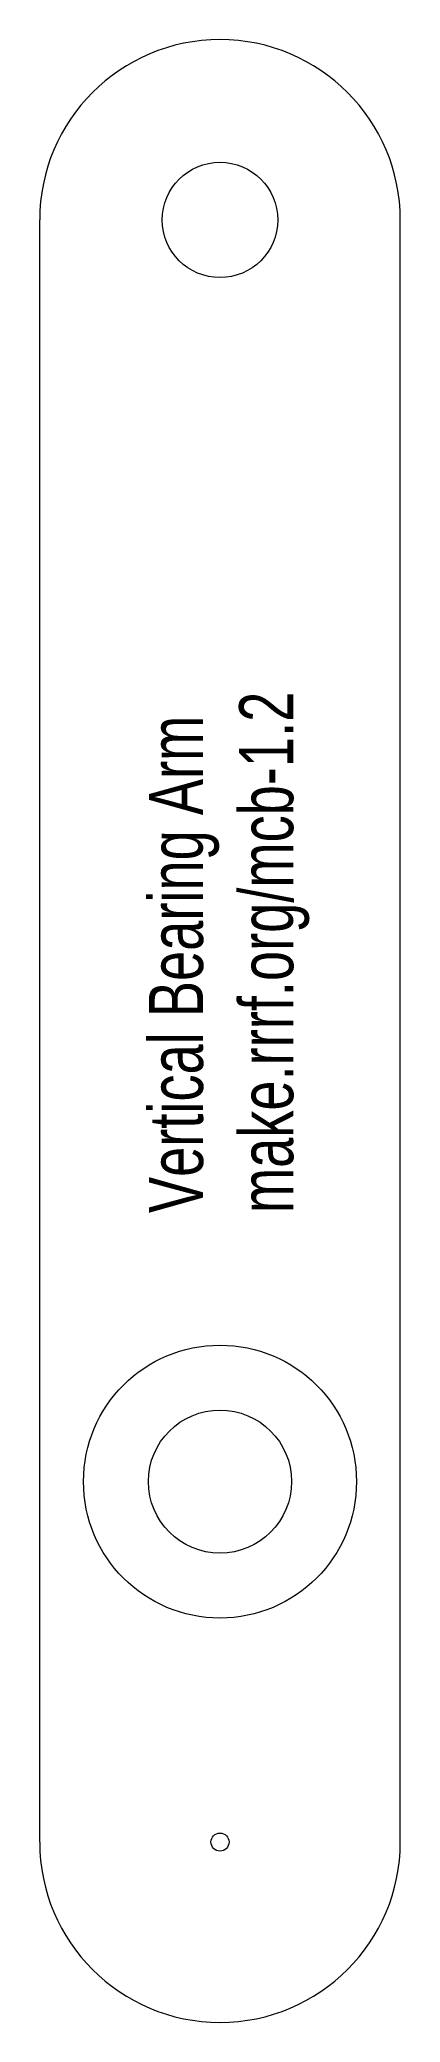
# Model space of a CAD drawing. Header units: millimetres. Extents: x 10 to 30, y -20 to 90.
import ezdxf

# ---------------------------------------------------------------- set-up
doc = ezdxf.new("R2010")
doc.units = ezdxf.units.MM
doc.layers.get('0').update_dxf_attribs({"color": 1, "linetype": 'CONTINUOUS', "lineweight": 0})
doc.layers.add('Text', color=4, linetype='CONTINUOUS', lineweight=0)
doc.styles.get("Standard").update_dxf_attribs({"font": 'txt', "width": 0.75})

msp = doc.modelspace()

# ---------------------------------------------------------------- linework, layer by layer
for p, q in [((10, -10), (10, 80)), ((30, -10), (30, 80)), ((20, -10), (20, -10)), ((20, -10), (20, -10))]:
    msp.add_line(p, q)
for centre, radius in [((20, 80), 3.2), ((20, 10), 3.97), ((20, -10), 0.5)]:
    msp.add_circle(centre, radius)
for centre, start, end in [((20, 80), 0, 180), ((20, -10), 180, 270), ((20, -10), 270, 0)]:
    msp.add_arc(centre, 10, start, end)
at = {"layer": 'Text'}
msp.add_circle((20, 10), 7.57, dxfattribs=at)

# ---------------------------------------------------------------- texts
at = {"layer": 'Text', "insert": (16.06, 24.9), "char_height": 3, "width": 100, "attachment_point": 1, "rotation": 90}
msp.add_mtext('Vertical\\~Bearing\\~Arm\\Pmake.rrrf.org/mcb-1.2', dxfattribs=at)

doc.saveas('drawing.dxf')
